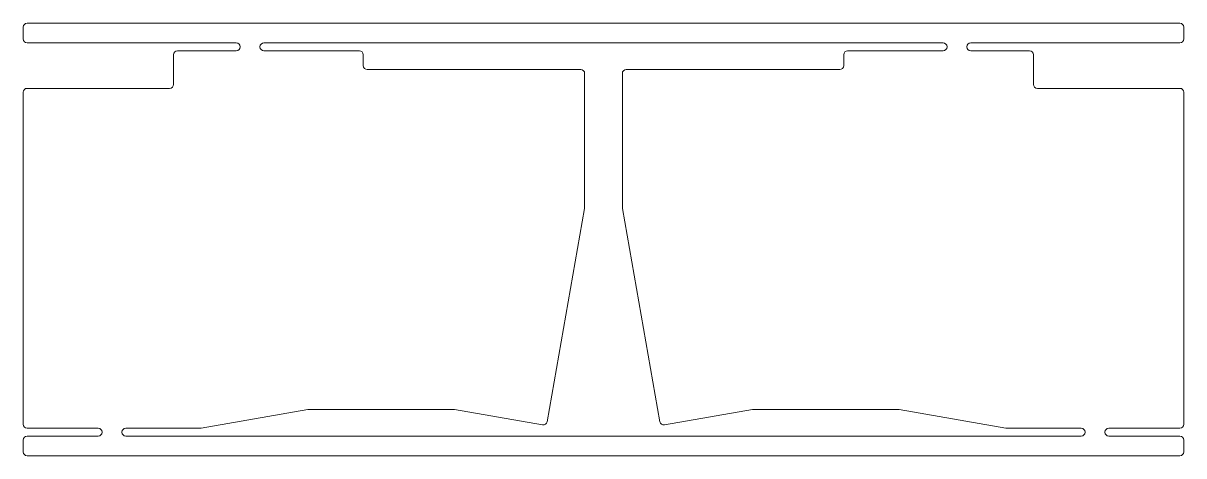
# Model space of a CAD drawing. Units: millimetres on the paper. Extents: x -183 to 112, y -38 to 72.
import ezdxf

# ---------------------------------------------------------------- set-up
doc = ezdxf.new("R2010")
doc.units = ezdxf.units.MM
doc.layers.add('0-0', color=7, linetype='Continuous', lineweight=18)

msp = doc.modelspace()

# ---------------------------------------------------------------- linework, layer by layer
at = {"layer": '0-0'}
for p, q in [((-182.625, 68.03), (-182.625, 71.03)), ((-181.625, 72.03), (110.531, 72.03)), ((111.531, 71.03), (111.531, 68.03)), ((-128.625, 67.03), (-181.625, 67.03)), ((-143.525, 65.03), (-128.625, 65.03)), ((-121.625, 67.03), (50.531, 67.03)), ((-121.625, 65.03), (-97.425, 65.03)), ((26.331, 65.03), (50.531, 65.03)), ((110.531, 67.03), (57.531, 67.03)), ((57.531, 65.03), (72.431, 65.03)), ((-144.525, 56.505), (-144.525, 64.03)), ((-96.425, 64.03), (-96.425, 61.268)), ((25.331, 61.268), (25.331, 64.03)), ((73.431, 64.03), (73.431, 56.505)), ((-95.425, 60.268), (-41.325, 60.268)), ((-29.769, 60.268), (24.331, 60.268)), ((-182.625, -29.695), (-182.625, 54.505)), ((-181.625, 55.505), (-145.525, 55.505)), ((74.431, 55.505), (110.531, 55.505)), ((111.531, 54.505), (111.531, -29.695)), ((-137.522, -30.695), (-110.513, -25.932)), ((-163.625, -30.695), (-181.625, -30.695)), ((-156.625, -30.695), (-137.522, -30.695)), ((66.428, -30.695), (85.531, -30.695)), ((110.531, -30.695), (92.531, -30.695)), ((-182.625, -36.695), (-182.625, -33.695)), ((-181.625, -32.695), (-163.625, -32.695)), ((-156.625, -32.695), (85.531, -32.695)), ((92.531, -32.695), (110.531, -32.695)), ((111.531, -33.695), (111.531, -36.695)), ((110.531, -37.695), (-181.625, -37.695))]:
    msp.add_line(p, q, dxfattribs=at)
for points in [[(-40.325, 59.268), (-40.325, 25.028), (-49.86, -29.048)], [(-21.234, -29.048), (-30.769, 25.028), (-30.769, 59.268)], [(-51.018, -29.859), (-73.287, -25.932), (-110.513, -25.932)], [(66.428, -30.695), (39.419, -25.932), (2.194, -25.932), (-20.075, -29.859)]]:
    msp.add_lwpolyline(points, dxfattribs=at)
for centre, start, end in [((-181.625, 71.03), 90, 180), ((110.531, 71.03), 0, 90), ((-181.625, 68.03), 180, 270), ((110.531, 68.03), 270, 0), ((-143.525, 64.03), 90, 180), ((-128.625, 66.03), 270, 90), ((-121.625, 66.03), 90, 270), ((-97.425, 64.03), 0, 90), ((26.331, 64.03), 90, 180), ((50.531, 66.03), 270, 90), ((57.531, 66.03), 90, 270), ((72.431, 64.03), 0, 90), ((-95.425, 61.268), 180, 270), ((-41.325, 59.268), 0, 90), ((-29.769, 59.268), 90, 180), ((24.331, 61.268), 270, 0), ((-145.525, 56.505), 270, 0), ((74.431, 56.505), 180, 270), ((-181.625, 54.505), 90, 180), ((110.531, 54.505), 0, 90), ((-50.845, -28.874), 260, 350), ((-20.249, -28.874), 190, 280), ((-181.625, -29.695), 180, 270), ((-163.625, -31.695), 270, 90), ((-156.625, -31.695), 90, 270), ((85.531, -31.695), 270, 90), ((92.531, -31.695), 90, 270), ((110.531, -29.695), 270, 0), ((-181.625, -33.695), 90, 180), ((110.531, -33.695), 0, 90), ((-181.625, -36.695), 180, 270), ((110.531, -36.695), 270, 0)]:
    msp.add_arc(centre, 1, start, end, dxfattribs=at)

doc.saveas('drawing.dxf')
